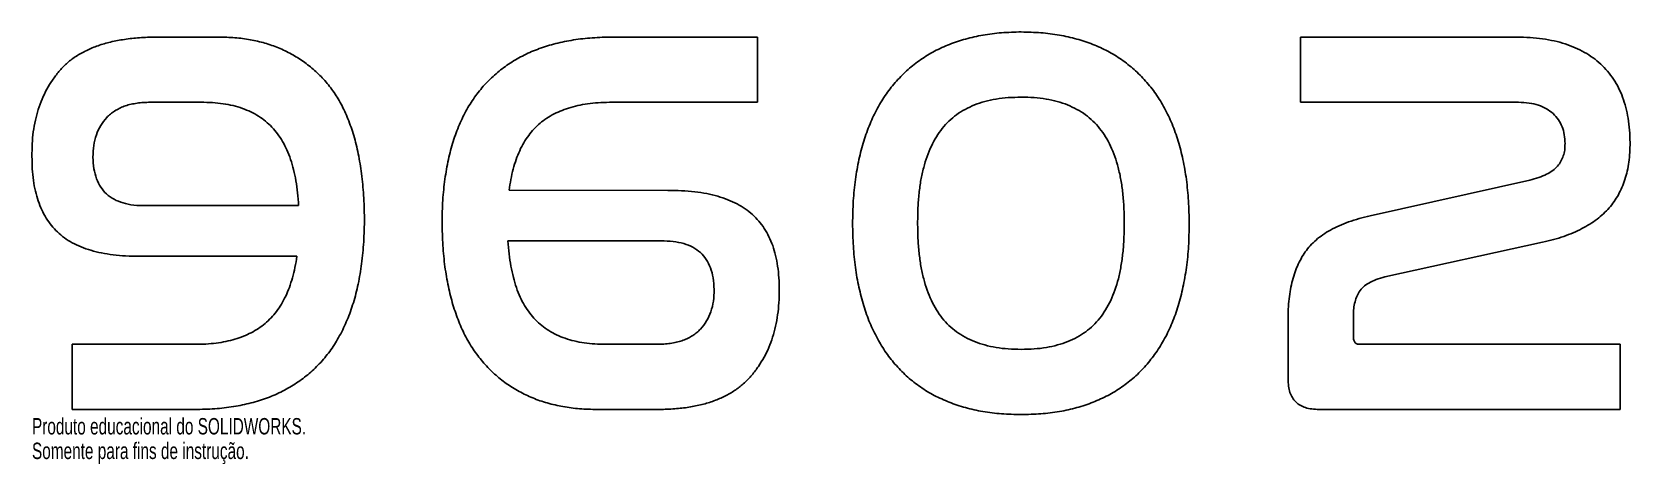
# Model space of a CAD drawing. Header units: millimetres. Extents: x 101 to 572, y -132 to -5.
import ezdxf

# ---------------------------------------------------------------- set-up
doc = ezdxf.new("R2010")
doc.units = ezdxf.units.MM
doc.styles.add('SLDTEXTSTYLE0', font='TXT', dxfattribs={"width": 0.7})

msp = doc.modelspace()

# ---------------------------------------------------------------- linework, layer by layer
at = {"color": 7, "linetype": 'Continuous', "lineweight": 25}
for p, q in [((155.43, -6.37), (136.89, -6.35)), ((314.68, -6.35), (271.94, -6.35)), ((314.68, -25.59), (314.68, -6.35)), ((392.37, -4.86), (392.38, -4.84)), ((538.31, -6.37), (474.57, -6.35)), ((474.57, -6.35), (474.57, -25.59)), ((135.41, -25.59), (150.84, -25.59)), ((271.92, -25.59), (314.68, -25.59)), ((392.37, -24.08), (392.38, -24.08)), ((474.57, -25.59), (538.81, -25.59)), ((118.99, -41.75), (118.99, -41.73)), ((288.26, -51.56), (241.57, -51.54)), ((542.11, -48.52), (495.17, -59.06)), ((179.56, -56.06), (134.59, -56.06)), ((241.23, -66.46), (286.29, -66.44)), ((499.47, -77.1), (545.92, -66.86)), ((132.6, -70.99), (179.08, -70.97)), ((490.2, -94.65), (490.22, -89.12)), ((470.97, -90.59), (470.98, -107.19)), ((149.02, -96.94), (112.91, -96.92)), ((112.91, -96.92), (112.91, -116.15)), ((285.62, -96.94), (270.12, -96.92)), ((568.74, -96.92), (492.36, -96.92)), ((568.74, -116.15), (568.74, -96.92)), ((112.91, -116.15), (149.04, -116.15)), ((267.46, -116.16), (286.46, -116.15)), ((480.1, -116.16), (568.74, -116.15))]:
    msp.add_line(p, q, dxfattribs=at)
for points, knots in [([(136.89, -6.35), (135.3, -6.42), (132.24, -6.54), (127.83, -7.05), (123.79, -7.87), (120.1, -8.96), (116.79, -10.41), (113.8, -12.11), (111.17, -14.12), (108.95, -16.47), (107.05, -19.03), (105.38, -21.73), (103.98, -24.63), (102.85, -27.69), (102.01, -30.93), (101.39, -34.33), (101.06, -37.9), (101.05, -40.34), (101.05, -41.58)], [0, 0, 0, 0, 0.082896, 0.159746, 0.231363, 0.297821, 0.360481, 0.419669, 0.476708, 0.532426, 0.587818, 0.642708, 0.698312, 0.755172, 0.812896, 0.872937, 0.935159, 1, 1, 1, 1]), ([(198.97, -59.84), (198.91, -57.56), (198.8, -53.14), (198.18, -46.77), (197.23, -40.88), (195.93, -35.47), (194.22, -30.57), (192.21, -26.14), (189.79, -22.21), (187.01, -18.77), (183.93, -15.79), (180.59, -13.22), (177.02, -11.03), (173.17, -9.29), (169.09, -7.9), (164.75, -6.98), (160.17, -6.42), (157.04, -6.39), (155.43, -6.37)], [0, 0, 0, 0, 0.08707, 0.168452, 0.244165, 0.314604, 0.380359, 0.44184, 0.50004, 0.55594, 0.610257, 0.663307, 0.716357, 0.769793, 0.824252, 0.880453, 0.938768, 1, 1, 1, 1]), ([(271.94, -6.35), (269.96, -6.4), (266.13, -6.49), (260.56, -7.13), (255.35, -8.18), (250.49, -9.66), (245.99, -11.57), (241.87, -13.95), (238.08, -16.72), (234.67, -19.95), (231.63, -23.6), (229.03, -27.7), (226.8, -32.21), (224.99, -37.17), (223.58, -42.54), (222.59, -48.35), (221.93, -54.59), (221.86, -58.89), (221.82, -61.11)], [0, 0, 0, 0, 0.069729, 0.135464, 0.197867, 0.257465, 0.314608, 0.370379, 0.425238, 0.480281, 0.53593, 0.592667, 0.651575, 0.713472, 0.778721, 0.847846, 0.921593, 1, 1, 1, 1]), ([(392.38, -4.84), (390.44, -4.89), (386.67, -5), (381.18, -5.68), (376.06, -6.83), (371.26, -8.42), (366.81, -10.44), (362.72, -12.94), (358.97, -15.88), (355.59, -19.28), (352.54, -23.08), (349.96, -27.35), (347.72, -32), (345.92, -37.08), (344.47, -42.56), (343.49, -48.46), (342.83, -54.77), (342.74, -59.11), (342.7, -61.35)], [0, 0, 0, 0, 0.067947, 0.132067, 0.193337, 0.251689, 0.308628, 0.364129, 0.419445, 0.475143, 0.531791, 0.589655, 0.649523, 0.712161, 0.778229, 0.847823, 0.921734, 1, 1, 1, 1]), ([(441.85, -61.35), (441.8, -59.11), (441.7, -54.77), (441.09, -48.46), (440.09, -42.56), (438.67, -37.08), (436.89, -32), (434.69, -27.34), (432.09, -23.09), (429.08, -19.27), (425.69, -15.89), (421.96, -12.93), (417.88, -10.45), (413.44, -8.41), (408.66, -6.84), (403.54, -5.68), (398.07, -4.99), (394.3, -4.91), (392.37, -4.86)], [0, 0, 0, 0, 0.078372, 0.152356, 0.222044, 0.288132, 0.350762, 0.410593, 0.468535, 0.525088, 0.580862, 0.636036, 0.691612, 0.748377, 0.806809, 0.867893, 0.9321, 1, 1, 1, 1]), ([(571.66, -37.45), (571.63, -36.23), (571.58, -33.83), (571.15, -30.36), (570.47, -27.12), (569.53, -24.1), (568.33, -21.3), (566.83, -18.73), (565.07, -16.4), (563.06, -14.29), (560.79, -12.42), (558.26, -10.81), (555.51, -9.44), (552.53, -8.31), (549.3, -7.44), (545.84, -6.84), (542.15, -6.45), (539.62, -6.4), (538.31, -6.37)], [0, 0, 0, 0, 0.070839, 0.13804, 0.201583, 0.262001, 0.320332, 0.377066, 0.432788, 0.488632, 0.545047, 0.602192, 0.661041, 0.722223, 0.786177, 0.853469, 0.924627, 1, 1, 1, 1]), ([(118.99, -41.73), (119.03, -40.58), (119.09, -38.36), (119.9, -35.21), (121.17, -32.41), (122.71, -30.42), (124.14, -29.03), (125.38, -28.13), (126.73, -27.38), (128.21, -26.73), (129.82, -26.24), (131.57, -25.9), (133.44, -25.65), (134.74, -25.61), (135.41, -25.59)], [0, 0, 0, 0, 0.132425, 0.254372, 0.369874, 0.483254, 0.540715, 0.598853, 0.65786, 0.718904, 0.783147, 0.851305, 0.923186, 1, 1, 1, 1]), ([(150.84, -25.59), (151.96, -25.6), (154.13, -25.63), (157.28, -25.96), (160.24, -26.53), (162.97, -27.32), (165.5, -28.36), (167.8, -29.64), (169.9, -31.14), (171.78, -32.9), (173.44, -34.91), (174.94, -37.15), (176.17, -39.69), (177.27, -42.45), (178.12, -45.5), (178.84, -48.78), (179.29, -52.34), (179.47, -54.8), (179.56, -56.06)], [0, 0, 0, 0, 0.0700271, 0.1366376, 0.1990813, 0.2588447, 0.3155869, 0.3704745, 0.423982, 0.4774986, 0.5315583, 0.5879158, 0.6465082, 0.7086635, 0.7745379, 0.8453255, 0.9201422, 1, 1, 1, 1]), ([(241.57, -51.54), (241.73, -50.46), (242.03, -48.35), (242.72, -45.3), (243.58, -42.48), (244.62, -39.88), (245.85, -37.5), (247.27, -35.35), (248.85, -33.42), (250.64, -31.73), (252.62, -30.26), (254.79, -28.98), (257.17, -27.92), (259.74, -27.05), (262.5, -26.36), (265.47, -25.91), (268.63, -25.61), (270.8, -25.6), (271.92, -25.59)], [0, 0, 0, 0, 0.072932, 0.14245, 0.208474, 0.270276, 0.329537, 0.386847, 0.442116, 0.496416, 0.550886, 0.606974, 0.66463, 0.724653, 0.78803, 0.854588, 0.925323, 1, 1, 1, 1]), ([(361.87, -61.18), (361.88, -59.67), (361.91, -56.75), (362.25, -52.51), (362.77, -48.57), (363.58, -44.93), (364.58, -41.58), (365.83, -38.52), (367.31, -35.74), (369.05, -33.26), (371.04, -31.07), (373.31, -29.19), (375.83, -27.59), (378.63, -26.31), (381.69, -25.27), (385.01, -24.59), (388.6, -24.15), (391.08, -24.11), (392.37, -24.08)], [0, 0, 0, 0, 0.0819716, 0.1586099, 0.2305655, 0.2978823, 0.3608037, 0.4203326, 0.4770529, 0.5312889, 0.5844647, 0.6372035, 0.6907294, 0.7462994, 0.8039358, 0.8654679, 0.9303775, 1, 1, 1, 1]), ([(392.38, -24.08), (393.65, -24.1), (396.11, -24.16), (399.66, -24.59), (402.96, -25.28), (406, -26.3), (408.78, -27.6), (411.3, -29.18), (413.55, -31.07), (415.52, -33.26), (417.26, -35.74), (418.73, -38.52), (419.99, -41.58), (420.99, -44.93), (421.8, -48.57), (422.31, -52.51), (422.66, -56.75), (422.68, -59.67), (422.7, -61.18)], [0, 0, 0, 0, 0.069199, 0.133871, 0.194744, 0.252547, 0.30789, 0.36157, 0.414133, 0.467175, 0.521568, 0.578452, 0.638153, 0.701256, 0.768768, 0.840932, 0.917791, 1, 1, 1, 1]), ([(538.81, -25.59), (539.87, -25.63), (541.87, -25.72), (544.66, -26.35), (547.07, -27.4), (549.06, -28.86), (550.62, -30.67), (551.73, -32.79), (552.41, -35.2), (552.47, -36.9), (552.51, -37.78)], [0, 0, 0, 0, 0.1522551, 0.2886991, 0.4118055, 0.5288524, 0.6424904, 0.7543188, 0.8723215, 1, 1, 1, 1]), ([(545.92, -66.86), (547, -66.61), (549.1, -66.11), (552.11, -65.17), (554.9, -64.09), (557.46, -62.88), (559.81, -61.56), (561.94, -60.11), (563.83, -58.49), (565.53, -56.76), (567.01, -54.88), (568.25, -52.84), (569.33, -50.66), (570.19, -48.31), (570.89, -45.82), (571.34, -43.17), (571.64, -40.36), (571.65, -38.44), (571.66, -37.45)], [0, 0, 0, 0, 0.076786, 0.150177, 0.219489, 0.284853, 0.3471, 0.406911, 0.464372, 0.520102, 0.575062, 0.630347, 0.686396, 0.744237, 0.803852, 0.866116, 0.931571, 1, 1, 1, 1]), ([(101.05, -41.58), (101.06, -42.79), (101.09, -45.14), (101.41, -48.55), (102, -51.72), (102.82, -54.64), (103.89, -57.31), (105.18, -59.74), (106.72, -61.95), (108.54, -63.86), (110.58, -65.59), (112.92, -67.06), (115.54, -68.28), (118.42, -69.29), (121.59, -70.06), (125.01, -70.62), (128.72, -70.95), (131.28, -70.98), (132.6, -70.99)], [0, 0, 0, 0, 0.072909, 0.141382, 0.205895, 0.266418, 0.323543, 0.378805, 0.432117, 0.484685, 0.537768, 0.592651, 0.650235, 0.711456, 0.77631, 0.845869, 0.920467, 1, 1, 1, 1]), ([(134.59, -56.06), (133.39, -56.05), (131.12, -56.02), (127.95, -55.38), (125.22, -54.3), (122.95, -52.72), (121.22, -50.61), (119.95, -48.07), (119.17, -45.05), (119.06, -42.89), (118.99, -41.75)], [0, 0, 0, 0, 0.148309, 0.280335, 0.398124, 0.509066, 0.61818, 0.732602, 0.858373, 1, 1, 1, 1]), ([(552.51, -37.78), (552.5, -38.42), (552.49, -39.64), (552.07, -41.4), (551.35, -43.01), (550.32, -44.49), (548.87, -45.79), (547.01, -46.89), (544.72, -47.83), (543.02, -48.28), (542.11, -48.52)], [0, 0, 0, 0, 0.114933, 0.222481, 0.327814, 0.434902, 0.549664, 0.679105, 0.828331, 1, 1, 1, 1]), ([(321.09, -80.95), (321.08, -79.73), (321.06, -77.38), (320.7, -73.97), (320.09, -70.81), (319.26, -67.88), (318.1, -65.23), (316.78, -62.76), (315.13, -60.59), (313.24, -58.65), (311.1, -56.94), (308.67, -55.46), (305.94, -54.26), (302.95, -53.23), (299.68, -52.46), (296.12, -51.94), (292.29, -51.6), (289.63, -51.57), (288.26, -51.56)], [0, 0, 0, 0, 0.071437, 0.138575, 0.201872, 0.261303, 0.317808, 0.372398, 0.425726, 0.478194, 0.531641, 0.586993, 0.645519, 0.707257, 0.773055, 0.843426, 0.919291, 1, 1, 1, 1]), ([(149.04, -116.15), (150.99, -116.12), (154.8, -116.04), (160.35, -115.41), (165.54, -114.32), (170.39, -112.82), (174.87, -110.87), (178.98, -108.43), (182.76, -105.6), (186.16, -102.31), (189.18, -98.58), (191.77, -94.37), (193.99, -89.72), (195.8, -84.62), (197.21, -79.07), (198.21, -73.07), (198.82, -66.6), (198.92, -62.14), (198.97, -59.84)], [0, 0, 0, 0, 0.0680234, 0.1328255, 0.19413, 0.2527018, 0.3092513, 0.3642691, 0.4188405, 0.4732824, 0.5286029, 0.5856933, 0.6452435, 0.7078064, 0.7739848, 0.8445585, 0.9196856, 1, 1, 1, 1]), ([(221.82, -61.11), (221.87, -63.34), (221.97, -67.68), (222.59, -73.96), (223.56, -79.81), (224.93, -85.23), (226.64, -90.2), (228.71, -94.76), (231.21, -98.85), (234.04, -102.53), (237.22, -105.75), (240.68, -108.57), (244.46, -110.9), (248.5, -112.86), (252.84, -114.34), (257.47, -115.39), (262.37, -116.04), (265.74, -116.12), (267.46, -116.16)], [0, 0, 0, 0, 0.082477, 0.160046, 0.232762, 0.301323, 0.365849, 0.426884, 0.485618, 0.54251, 0.597922, 0.652405, 0.706766, 0.761545, 0.817717, 0.875799, 0.936386, 1, 1, 1, 1]), ([(495.17, -59.06), (494.06, -59.31), (491.9, -59.82), (488.84, -60.83), (486.01, -61.91), (483.49, -63.2), (481.19, -64.58), (479.19, -66.14), (477.43, -67.83), (475.96, -69.69), (474.72, -71.71), (473.67, -73.88), (472.76, -76.23), (472.07, -78.76), (471.52, -81.46), (471.15, -84.35), (470.96, -87.41), (470.97, -89.51), (470.97, -90.59)], [0, 0, 0, 0, 0.077472, 0.150275, 0.218457, 0.282327, 0.342374, 0.399722, 0.453989, 0.507086, 0.559733, 0.61431, 0.67082, 0.730039, 0.792013, 0.857583, 0.926991, 1, 1, 1, 1]), ([(342.7, -61.35), (342.75, -63.57), (342.85, -67.9), (343.45, -74.19), (344.49, -80.06), (345.89, -85.52), (347.68, -90.59), (349.9, -95.22), (352.5, -99.46), (355.51, -103.28), (358.9, -106.67), (362.65, -109.61), (366.74, -112.12), (371.21, -114.1), (375.99, -115.73), (381.15, -116.84), (386.64, -117.54), (390.42, -117.62), (392.37, -117.67)], [0, 0, 0, 0, 0.078093, 0.151799, 0.22126, 0.287078, 0.349446, 0.409393, 0.467098, 0.523649, 0.57942, 0.634809, 0.690382, 0.747281, 0.80606, 0.86735, 0.931827, 1, 1, 1, 1]), ([(392.37, -98.45), (391.08, -98.42), (388.61, -98.37), (385.01, -97.95), (381.69, -97.22), (378.63, -96.23), (375.83, -94.94), (373.32, -93.31), (371.04, -91.44), (369.05, -89.25), (367.31, -86.76), (365.83, -83.98), (364.58, -80.9), (363.58, -77.53), (362.77, -73.87), (362.25, -69.9), (361.91, -65.64), (361.88, -62.7), (361.87, -61.18)], [0, 0, 0, 0, 0.069436, 0.134172, 0.19563, 0.252978, 0.3084, 0.362011, 0.414609, 0.467643, 0.521734, 0.578302, 0.638066, 0.701226, 0.768779, 0.840964, 0.917822, 1, 1, 1, 1]), ([(422.7, -61.18), (422.68, -62.7), (422.65, -65.64), (422.35, -69.9), (421.81, -73.86), (421.04, -77.53), (420.03, -80.9), (418.79, -83.98), (417.3, -86.76), (415.59, -89.25), (413.62, -91.44), (411.37, -93.32), (408.86, -94.93), (406.08, -96.24), (403.02, -97.21), (399.71, -97.95), (396.13, -98.37), (393.65, -98.42), (392.37, -98.45)], [0, 0, 0, 0, 0.082325, 0.159287, 0.231601, 0.299184, 0.362457, 0.422327, 0.478997, 0.53294, 0.585782, 0.638146, 0.691853, 0.746987, 0.804438, 0.865588, 0.93044, 1, 1, 1, 1]), ([(392.37, -117.67), (394.31, -117.62), (398.09, -117.54), (403.57, -116.84), (408.72, -115.73), (413.49, -114.1), (417.95, -112.11), (422.03, -109.61), (425.76, -106.67), (429.13, -103.28), (432.11, -99.45), (434.72, -95.23), (436.91, -90.58), (438.7, -85.52), (440.11, -80.06), (441.11, -74.18), (441.73, -67.9), (441.81, -63.57), (441.85, -61.35)], [0, 0, 0, 0, 0.06826, 0.132547, 0.193915, 0.252769, 0.30949, 0.365135, 0.420378, 0.476026, 0.532479, 0.590258, 0.650163, 0.71261, 0.778513, 0.848015, 0.921816, 1, 1, 1, 1]), ([(270.12, -96.92), (269, -96.91), (266.84, -96.9), (263.72, -96.55), (260.79, -96.03), (258.08, -95.22), (255.55, -94.22), (253.26, -92.95), (251.15, -91.48), (249.26, -89.75), (247.56, -87.76), (246.05, -85.51), (244.74, -82.99), (243.68, -80.19), (242.75, -77.15), (242.03, -73.83), (241.51, -70.23), (241.33, -67.75), (241.23, -66.46)], [0, 0, 0, 0, 0.069999, 0.135528, 0.197301, 0.256502, 0.312973, 0.36754, 0.420682, 0.474146, 0.528067, 0.584615, 0.643568, 0.70609, 0.772148, 0.843417, 0.919236, 1, 1, 1, 1]), ([(286.29, -66.44), (287.49, -66.47), (289.77, -66.52), (292.95, -67.15), (295.69, -68.22), (297.96, -69.82), (299.72, -71.91), (300.98, -74.46), (301.76, -77.47), (301.88, -79.64), (301.94, -80.78)], [0, 0, 0, 0, 0.148321, 0.280109, 0.398585, 0.509326, 0.618869, 0.733085, 0.858629, 1, 1, 1, 1]), ([(179.08, -70.97), (178.9, -72.07), (178.56, -74.22), (177.79, -77.28), (176.91, -80.13), (175.81, -82.73), (174.55, -85.1), (173.13, -87.25), (171.51, -89.15), (169.73, -90.83), (167.78, -92.32), (165.62, -93.56), (163.3, -94.62), (160.8, -95.51), (158.11, -96.15), (155.24, -96.62), (152.19, -96.91), (150.09, -96.93), (149.02, -96.94)], [0, 0, 0, 0, 0.075414, 0.146435, 0.213208, 0.275968, 0.336724, 0.394104, 0.449802, 0.504588, 0.559121, 0.614986, 0.672191, 0.731249, 0.793521, 0.85858, 0.927307, 1, 1, 1, 1]), ([(490.22, -89.12), (490.2, -88.38), (490.18, -86.96), (490.49, -84.92), (491.06, -83.09), (491.86, -81.41), (493.08, -79.94), (494.81, -78.77), (496.96, -77.77), (498.59, -77.33), (499.47, -77.1)], [0, 0, 0, 0, 0.130676, 0.252248, 0.364982, 0.471248, 0.580416, 0.700656, 0.839477, 1, 1, 1, 1]), ([(301.94, -80.78), (301.91, -81.94), (301.84, -84.16), (301.06, -87.31), (299.81, -90.11), (298.3, -92.12), (296.87, -93.49), (295.65, -94.4), (294.29, -95.15), (292.82, -95.8), (291.21, -96.29), (289.46, -96.63), (287.59, -96.88), (286.29, -96.92), (285.62, -96.94)], [0, 0, 0, 0, 0.133174, 0.25506, 0.370333, 0.483315, 0.54085, 0.598335, 0.657419, 0.718541, 0.782867, 0.851113, 0.923087, 1, 1, 1, 1]), ([(286.46, -116.15), (287.93, -116.1), (290.8, -115.99), (294.93, -115.47), (298.77, -114.66), (302.28, -113.53), (305.46, -112.12), (308.33, -110.41), (310.88, -108.39), (313.1, -106.06), (314.99, -103.49), (316.7, -100.8), (318.08, -97.9), (319.21, -94.83), (320.09, -91.6), (320.69, -88.2), (321.06, -84.62), (321.08, -82.19), (321.09, -80.95)], [0, 0, 0, 0, 0.078732, 0.1526797, 0.2221665, 0.2873986, 0.3489539, 0.407626, 0.4649188, 0.5218515, 0.5784514, 0.6347585, 0.6915753, 0.7496755, 0.8087671, 0.8701164, 0.933736, 1, 1, 1, 1]), ([(492.36, -96.92), (492.04, -96.93), (491.44, -96.96), (490.64, -96.51), (490.23, -95.65), (490.21, -95.01), (490.2, -94.65)], [0, 0, 0, 0, 0.262544, 0.47787, 0.709977, 1, 1, 1, 1]), ([(470.98, -107.19), (470.99, -107.89), (471.01, -109.23), (471.44, -111.09), (472.16, -112.68), (473.16, -113.99), (474.5, -114.98), (476.1, -115.7), (478.02, -116.08), (479.38, -116.13), (480.1, -116.16)], [0, 0, 0, 0, 0.143458, 0.271795, 0.386568, 0.496245, 0.604945, 0.722637, 0.852191, 1, 1, 1, 1])]:
    msp.add_open_spline(points, degree=3, knots=knots, dxfattribs=at)

# ---------------------------------------------------------------- texts
at = {"color": 7, "linetype": 'Continuous', "char_height": 4.8336, "attachment_point": 1, "style": 'SLDTEXTSTYLE0'}
for s, insert in [('Produto educacional do SOLIDWORKS.', (101.05, -118.69)), ('Somente para fins de instrução.', (101.05, -125.94))]:
    msp.add_mtext(s, dxfattribs=dict(at, insert=insert))

doc.saveas('drawing.dxf')
